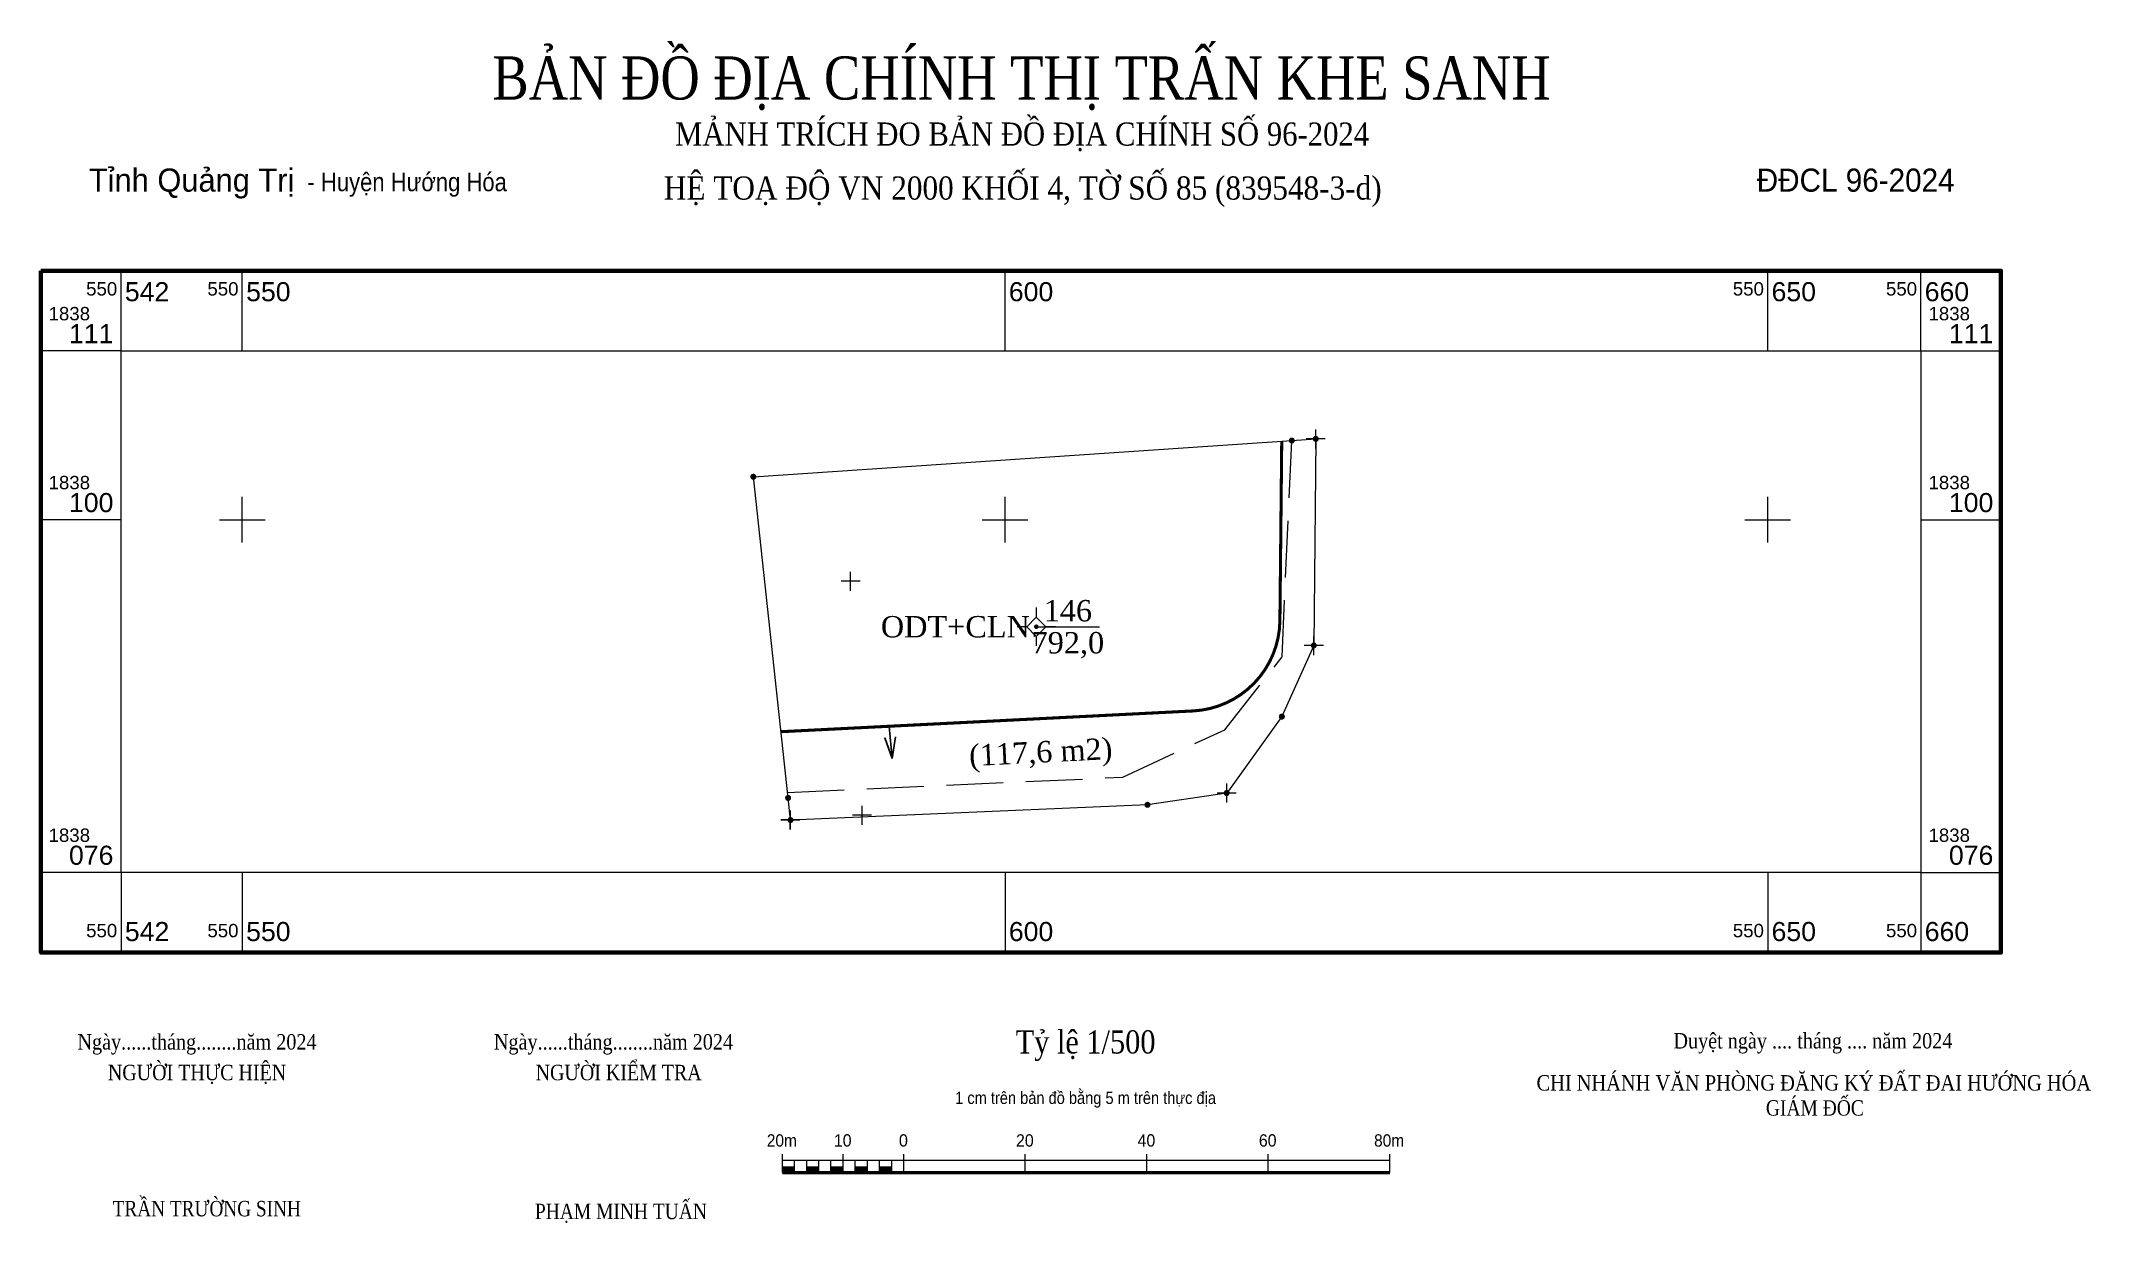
# Model space of a CAD drawing. Header units: metres. Extents: x 550537 to 550671, y 1838054 to 1838131.
import ezdxf
from ezdxf.enums import TextEntityAlignment as Align

# ---------------------------------------------------------------- set-up
doc = ezdxf.new("R2010")
doc.units = ezdxf.units.M
doc.header["$MEASUREMENT"] = 0
for name, pattern in [('DGN Style 2', [3.72445, 2.23467, -1.48978]), ('DGN Style 3', [5.21423, 3.72445, -1.48978]), ('{Qui hoach}', [1.31, 0.01, -1.3])]:
    doc.linetypes.add(name, pattern=pattern)
for name, color, linetype, lineweight in [('Level 10', 7, 'Continuous', 0), ('Level 11', 7, 'Continuous', 0), ('Level 16', 7, 'Continuous', 0), ('Level 19', 7, 'Continuous', 0), ('Level 2', 7, 'Continuous', 0), ('Level 20', 7, 'Continuous', 0), ('Level 29', 7, 'Continuous', 0), ('Level 30', 7, 'Continuous', 0), ('Level 6', 7, 'Continuous', 0), ('Level 63', 7, 'Continuous', 0)]:
    doc.layers.add(name, color=color, linetype=linetype, lineweight=lineweight)
doc.styles.add('Style-Arial', font='arial.ttf')
doc.styles.add('Style-Times New Roman', font='times.ttf')
doc.dimstyles.get("Standard").update_dxf_attribs({"dimtxt": 0.18, "dimasz": 0.18, "dimexe": 0.18, "dimexo": 0.0625, "dimgap": 0.09, "dimtad": 0, "dimtih": 1, "dimtoh": 1, "dimdec": 4, "dimzin": 0, "dimdsep": 46, "dimtxsty": 'Standard', "dimcen": 0.09, "dimadec": 0, "dimazin": 0, "dimtfac": 1, "dimtdec": 4, "dimtofl": 0, "dimtmove": 0, "dimatfit": 3, "dimfxl": 1, "dimtolj": 1, "dimtzin": 0, "dimarcsym": 0})

# ---------------------------------------------------------------- blocks, each defined once
blk = doc.blocks.new('N_THUA')
at = {"layer": 'Level 6', "color": 3, "linetype": 'Continuous'}
blk.add_line((0, 0), (4.14, 0), dxfattribs=at)
at = {"layer": 'Level 6', "color": 7, "linetype": 'Continuous', "style": 'Style-Times New Roman'}
for s, p in [('146', (2.07, 1.05)), ('792,0', (2.07, -1.05))]:
    blk.add_text(s, height=1.4, dxfattribs=at).set_placement(p, align=Align.MIDDLE_CENTER)
blk.add_text('ODT+CLN', height=1.4, dxfattribs=at).set_placement((-0.42, 0), align=Align.MIDDLE_RIGHT)
blk = doc.blocks.new('DDCT')
at = {"layer": 'Level 19', "color": 5, "linetype": 'Continuous'}
for p, q in [((0, -6.2), (0, 6.2)), ((6.2, 0), (-6.2, 0))]:
    blk.add_line(p, q, dxfattribs=at)
blk = doc.blocks.new('TerminatorOpen_0.5')
at = {"color": 0, "linetype": 'ByBlock', "lineweight": -2}
for q in [(-1, 0.25), (-1, 0), (-1, -0.25)]:
    blk.add_line((0, 0), q, dxfattribs=at)
blk = doc.blocks.new('CENTRD')
at = {"layer": 'Level 11', "linetype": 'Continuous', "lineweight": 0}
h = blk.add_hatch(color=1, dxfattribs=at)
edge = h.paths.add_edge_path()
edge.add_arc((0, 0), 1.5, 0, 360)
at = {"layer": 'Level 11', "color": 1, "linetype": 'Continuous', "lineweight": 0}
for p, q in [((-6.3, 0), (-12.5, 0)), ((0, 6.2), (-6.3, 0)), ((-6.3, 0), (0, -6.3)), ((0, 12.5), (0, 6.2)), ((6.2, 0), (0, 6.2)), ((0, -6.3), (6.2, 0)), ((12.5, 0), (6.2, 0)), ((0, -6.3), (0, -12.5))]:
    blk.add_line(p, q, dxfattribs=at)

msp = doc.modelspace()

# ---------------------------------------------------------------- hatches: boundary and pattern name
at = {"layer": 'Level 20', "linetype": 'Continuous'}
h = msp.add_hatch(color=3, dxfattribs=at)
edge = h.paths.add_edge_path()
edge.add_arc((550618.8, 1838105.19), 0.2, 0, 360)
h = msp.add_hatch(color=3, dxfattribs=at)
edge = h.paths.add_edge_path()
edge.add_arc((550620.37, 1838105.3), 0.2, 0, 360)
h = msp.add_hatch(color=3, dxfattribs=at)
edge = h.paths.add_edge_path()
edge.add_arc((550583.5, 1838102.82), 0.2, 0, 360)
h = msp.add_hatch(color=3, dxfattribs=at)
edge = h.paths.add_edge_path()
edge.add_arc((550620.24, 1838091.76), 0.2, 0, 360)
h = msp.add_hatch(color=3, dxfattribs=at)
edge = h.paths.add_edge_path()
edge.add_arc((550618.15, 1838087.1), 0.2, 0, 360)
h = msp.add_hatch(color=3, dxfattribs=at)
edge = h.paths.add_edge_path()
edge.add_arc((550614.53, 1838082.09), 0.2, 0, 360)
h = msp.add_hatch(color=3, dxfattribs=at)
edge = h.paths.add_edge_path()
edge.add_arc((550585.78, 1838081.77), 0.2, 0, 360)
h = msp.add_hatch(color=3, dxfattribs=at)
edge = h.paths.add_edge_path()
edge.add_arc((550609.34, 1838081.32), 0.2, 0, 360)
h = msp.add_hatch(color=3, dxfattribs=at)
edge = h.paths.add_edge_path()
edge.add_arc((550585.94, 1838080.32), 0.2, 0, 360)

# ---------------------------------------------------------------- linework, layer by layer
at = {"layer": 'Level 10', "color": 1, "linetype": 'Continuous', "lineweight": 0, "flags": 128}
msp.add_lwpolyline([(550620.37, 1838105.3), (550620.24, 1838091.76), (550618.15, 1838087.1), (550614.53, 1838082.09), (550609.34, 1838081.32), (550585.94, 1838080.32), (550585.78, 1838081.77), (550583.5, 1838102.82), (550618.8, 1838105.19), (550620.37, 1838105.3)], dxfattribs=at)
at = {"layer": 'Level 2', "color": 250, "linetype": 'Continuous', "lineweight": 13}
for p, q in [((550585.41, 1838057.22), (550585.41, 1838058.43)), ((550589.39, 1838057.22), (550589.39, 1838058.43)), ((550593.37, 1838057.22), (550593.37, 1838058.43)), ((550601.33, 1838057.22), (550601.33, 1838058.43)), ((550609.29, 1838057.22), (550609.29, 1838058.43)), ((550617.25, 1838057.22), (550617.25, 1838058.43)), ((550625.22, 1838057.22), (550625.22, 1838058.43)), ((550585.41, 1838058.03), (550625.22, 1838058.03)), ((550586.2, 1838057.22), (550586.2, 1838058.03)), ((550587, 1838057.22), (550587, 1838058.03)), ((550587.79, 1838057.22), (550587.79, 1838058.03)), ((550588.59, 1838057.22), (550588.59, 1838058.03)), ((550590.18, 1838057.22), (550590.18, 1838058.03)), ((550590.98, 1838057.22), (550590.98, 1838058.03)), ((550591.78, 1838057.22), (550591.78, 1838058.03)), ((550592.57, 1838057.22), (550592.57, 1838058.03))]:
    msp.add_line(p, q, dxfattribs=at)
at = {"layer": 'Level 2', "color": 250, "linetype": 'Continuous', "lineweight": 53}
msp.add_line((550585.41, 1838057.22), (550625.22, 1838057.22), dxfattribs=at)
at = {"layer": 'Level 2', "color": 250, "linetype": 'Continuous', "lineweight": 0}
for points in [[(550585.41, 1838057.22), (550586.2, 1838057.22), (550585.41, 1838057.62), (550586.2, 1838057.62)], [(550587, 1838057.22), (550587.79, 1838057.22), (550587, 1838057.62), (550587.79, 1838057.62)], [(550588.59, 1838057.22), (550589.39, 1838057.22), (550588.59, 1838057.62), (550589.39, 1838057.62)], [(550590.18, 1838057.22), (550590.98, 1838057.22), (550590.18, 1838057.62), (550590.98, 1838057.62)], [(550591.78, 1838057.22), (550592.57, 1838057.22), (550591.78, 1838057.62), (550592.57, 1838057.62)]]:
    msp.add_solid(points, dxfattribs=at)
at = {"layer": 'Level 29', "color": 5, "linetype": 'DGN Style 3', "lineweight": 0}
for p, q in [((550618.16, 1838091.01), (550618.8, 1838105.19)), ((550614.41, 1838086.24), (550618.16, 1838091.01)), ((550607.72, 1838083.13), (550614.41, 1838086.24)), ((550585.74, 1838082.13), (550607.72, 1838083.13))]:
    msp.add_line(p, q, dxfattribs=at)
at = {"layer": 'Level 30', "color": 5, "linetype": '{Qui hoach}', "lineweight": 0, "const_width": 0.2, "flags": 128}
for points in [[(550618.02, 1838093.4), (550618.14, 1838105.15)], [(550585.31, 1838086.11), (550612.32, 1838087.47)]]:
    msp.add_lwpolyline(points, dxfattribs=at)
msp.add_lwpolyline([(550612.32, 1838087.47, 0.396566), (550618.02, 1838093.4)], format="xyb", dxfattribs=at)
at = {"layer": 'Level 63', "color": 1, "linetype": 'Continuous', "lineweight": 0}
for p, q in [((550542.05, 1838111.07), (550542.05, 1838116.32)), ((550550, 1838111.07), (550550, 1838116.32)), ((550600, 1838111.07), (550600, 1838116.32)), ((550650, 1838111.07), (550650, 1838116.32)), ((550660.04, 1838111.07), (550660.04, 1838116.32)), ((550542.05, 1838111.07), (550536.8, 1838111.07)), ((550660.04, 1838111.07), (550665.29, 1838111.07)), ((550550, 1838098.5), (550550, 1838101.5)), ((550600, 1838098.5), (550600, 1838101.5)), ((550650, 1838098.5), (550650, 1838101.5)), ((550542.05, 1838100), (550536.8, 1838100)), ((550548.5, 1838100), (550551.5, 1838100)), ((550598.5, 1838100), (550601.5, 1838100)), ((550648.5, 1838100), (550651.5, 1838100)), ((550660.04, 1838100), (550665.29, 1838100)), ((550542.05, 1838076.89), (550536.8, 1838076.89)), ((550542.05, 1838076.89), (550542.05, 1838071.64)), ((550550, 1838076.89), (550550, 1838071.64)), ((550600, 1838076.89), (550600, 1838071.64)), ((550650, 1838076.89), (550650, 1838071.64)), ((550660.04, 1838076.89), (550660.04, 1838071.64)), ((550660.04, 1838076.89), (550665.29, 1838076.89))]:
    msp.add_line(p, q, dxfattribs=at)
at = {"layer": 'Level 63', "color": 1, "linetype": 'Continuous', "lineweight": 80, "flags": 128}
msp.add_lwpolyline([(550536.8, 1838116.32), (550665.29, 1838116.32), (550665.29, 1838071.64), (550536.8, 1838071.64), (550536.8, 1838116.32)], dxfattribs=at)
at = {"layer": 'Level 63', "color": 1, "linetype": 'Continuous', "lineweight": 0, "flags": 128}
msp.add_lwpolyline([(550542.05, 1838111.07), (550660.04, 1838111.07), (550660.04, 1838076.89), (550542.05, 1838076.89), (550542.05, 1838111.07)], dxfattribs=at)

# ---------------------------------------------------------------- block references
at = {"layer": 'Level 11', "color": 1, "linetype": 'Continuous', "lineweight": 0, "xscale": 0.1, "yscale": 0.1, "zscale": 0.1}
msp.add_blockref('CENTRD', (550602.05, 1838092.99), dxfattribs=at)
at = {"layer": 'Level 16', "color": 7, "linetype": 'Continuous', "lineweight": 0, "xscale": 1.4, "yscale": 1.4, "zscale": 1.4, "rotation": 275.6967685437015}
msp.add_blockref('TerminatorOpen_0.5', (550592.61, 1838084.35), dxfattribs=at)
at = {"layer": 'Level 19', "color": 5, "linetype": 'Continuous', "xscale": 0.1, "yscale": 0.1, "zscale": 0.1}
for p in [(550620.37, 1838105.3), (550620.37, 1838105.3), (550620.37, 1838105.3), (550620.37, 1838105.3), (550589.88, 1838095.97), (550589.88, 1838095.97), (550589.88, 1838095.97), (550589.88, 1838095.97), (550620.24, 1838091.76), (550620.24, 1838091.76), (550620.25, 1838091.75), (550620.24, 1838091.75), (550620.25, 1838091.75), (550620.24, 1838091.75), (550614.53, 1838082.09), (550614.53, 1838082.09), (550585.92, 1838080.33), (550585.92, 1838080.33), (550585.93, 1838080.32), (550585.93, 1838080.32), (550590.63, 1838080.63), (550590.63, 1838080.63)]:
    msp.add_blockref('DDCT', p, dxfattribs=at)
at = {"layer": 'Level 6', "color": 7, "linetype": 'Continuous'}
msp.add_blockref('N_THUA', (550602.05, 1838092.99), dxfattribs=at)

# ---------------------------------------------------------------- texts
at = {"layer": 'Level 16', "color": 1, "linetype": 'DGN Style 2', "lineweight": 0, "style": 'Style-Times New Roman'}
msp.add_text('(117,6 m2)', height=1.4, rotation=2.8773, dxfattribs=at).set_placement((550597.68, 1838083.85))
at = {"layer": 'Level 2', "color": 250, "linetype": 'Continuous', "lineweight": 0}
for s, height, style, width, p in [('BẢN ĐỒ ĐỊA CHÍNH THỊ TRẤN KHE SANH', 2.827, 'Style-Times New Roman', 0.836851, (550601.08, 1838127.54)), ('MẢNH TRÍCH ĐO BẢN ĐỒ ĐỊA CHÍNH SỐ 96-2024', 1.5143, 'Style-Times New Roman', 0.879758, (550601.12, 1838124.52)), ('Ngày......tháng........năm 2024', 1.0099, 'Style-Times New Roman', 0.866592, (550547.03, 1838065.28)), ('Ngày......tháng........năm 2024', 1.0099, 'Style-Times New Roman', 0.866592, (550574.33, 1838065.28)), ('Duyệt ngày .... tháng .... năm 2024', 1.0099, 'Style-Times New Roman', 0.866592, (550652.96, 1838065.35)), ('NGƯỜI THỰC HIỆN', 1.0099, 'Style-Times New Roman', 0.85669, (550547.03, 1838063.27)), ('NGƯỜI KIỂM TRA', 1.0099, 'Style-Times New Roman', 0.85669, (550574.67, 1838063.27)), ('GIÁM ĐỐC', 1.01, 'Style-Times New Roman', 0.836886, (550653.09, 1838060.95)), ('20m', 0.808, 'Style-Arial', 0.898768, (550585.37, 1838058.92)), ('10', 0.808, 'Style-Arial', 0.923525, (550589.36, 1838058.92)), ('0', 0.808, 'Style-Arial', 0.935904, (550593.34, 1838058.92)), ('20', 0.808, 'Style-Arial', 0.923525, (550601.3, 1838058.92)), ('40', 0.808, 'Style-Arial', 0.923525, (550609.27, 1838058.92)), ('60', 0.808, 'Style-Arial', 0.923525, (550617.22, 1838058.92)), ('80m', 0.808, 'Style-Arial', 0.898768, (550625.18, 1838058.92)), ('TRẦN TRƯỜNG SINH', 1.0099, 'Style-Times New Roman', 0.826983, (550547.67, 1838054.35)), ('PHẠM MINH TUẤN', 1.0099, 'Style-Times New Roman', 0.836886, (550574.82, 1838054.17))]:
    msp.add_text(s, height=height, dxfattribs=dict(at, style=style, width=width)).set_placement(p, align=Align.CENTER)
at = {"layer": 'Level 2', "color": 250, "linetype": 'Continuous', "lineweight": 0, "style": 'Style-Arial'}
for s, height, width, p in [('Tỉnh Quảng Trị', 1.5185, 0.952491, (550539.94, 1838121.5)), ('- Huyện Hướng Hóa', 1.2116, 0.853357, (550554.27, 1838121.53))]:
    msp.add_text(s, height=height, dxfattribs=dict(at, width=width)).set_placement(p)
at = {"layer": 'Level 2', "color": 1, "linetype": 'Continuous', "lineweight": 0, "style": 'Style-Times New Roman', "width": 0.893221}
msp.add_text('HỆ TOẠ ĐỘ VN 2000 KHỐI 4, TỜ SỐ 85 (839548-3-d)', height=1.5185, dxfattribs=at).set_placement((550601.16, 1838120.98), align=Align.CENTER)
at = {"layer": 'Level 2', "color": 250, "linetype": 'Continuous', "lineweight": 0, "style": 'Style-Arial', "width": 0.919383}
msp.add_text(' ĐĐCL 96-2024', height=1.5143, dxfattribs=at).set_placement((550662.25, 1838121.5), align=Align.RIGHT)
at = {"layer": 'Level 2', "color": 250, "linetype": 'Continuous', "lineweight": 0}
for s, height, style, width, p in [('Tỷ lệ 1/500', 1.5189, 'Style-Times New Roman', 0.866912, (550605.28, 1838066.54)), ('1 cm trên bản đồ bằng 5 m trên thực địa', 0.8078, 'Style-Arial', 0.849253, (550605.28, 1838062.52))]:
    msp.add_text(s, height=height, dxfattribs=dict(at, style=style, width=width)).set_placement(p, align=Align.TOP_CENTER)
at = {"layer": 'Level 2', "color": 250, "linetype": 'Continuous', "lineweight": 0, "insert": (550653.02, 1838062.57), "char_height": 1.0099, "attachment_point": 8, "line_spacing_factor": 0.6, "style": 'Style-Times New Roman'}
msp.add_mtext('\\H1x;\\W0.876494;CHI NHÁNH VĂN PHÒNG ĐĂNG KÝ ĐẤT ĐAI HƯỚNG HÓA', dxfattribs=at)
at = {"layer": 'Level 63', "color": 1, "linetype": 'Continuous', "lineweight": 0, "style": 'Style-Arial'}
for p in [(550541.8, 1838115.57), (550549.75, 1838115.57), (550649.75, 1838115.57), (550659.79, 1838115.57)]:
    msp.add_text('550', height=0.875, dxfattribs=at).set_placement(p, align=Align.TOP_RIGHT)
for s, p in [('542', (550542.3, 1838115.57)), ('550', (550550.25, 1838115.57)), ('600', (550600.25, 1838115.57)), ('650', (550650.25, 1838115.57)), ('660', (550660.29, 1838115.57))]:
    msp.add_text(s, height=1.25, dxfattribs=at).set_placement(p, align=Align.TOP_LEFT)
for s, height, p in [('1838', 0.875, (550537.3, 1838113.07)), ('1838', 0.875, (550660.54, 1838113.07)), ('1838', 0.875, (550537.3, 1838102)), ('1838', 0.875, (550660.54, 1838102)), ('1838', 0.875, (550537.3, 1838078.89)), ('1838', 0.875, (550660.54, 1838078.89)), ('542', 1.25, (550542.3, 1838072.39)), ('550', 1.25, (550550.25, 1838072.39)), ('600', 1.25, (550600.25, 1838072.39)), ('650', 1.25, (550650.25, 1838072.39)), ('660', 1.25, (550660.29, 1838072.39))]:
    msp.add_text(s, height=height, dxfattribs=at).set_placement(p)
for s, height, p in [('111', 1.25, (550541.55, 1838111.57)), ('111', 1.25, (550664.79, 1838111.57)), ('100', 1.25, (550541.55, 1838100.5)), ('100', 1.25, (550664.79, 1838100.5)), ('076', 1.25, (550541.55, 1838077.39)), ('076', 1.25, (550664.79, 1838077.39)), ('550', 0.875, (550541.8, 1838072.64)), ('550', 0.875, (550549.75, 1838072.64)), ('550', 0.875, (550649.75, 1838072.64)), ('550', 0.875, (550659.79, 1838072.64))]:
    msp.add_text(s, height=height, dxfattribs=at).set_placement(p, align=Align.RIGHT)

# ---------------------------------------------------------------- leaders
at = {"layer": 'Level 16', "color": 7, "linetype": 'Continuous', "lineweight": 0}
msp.add_leader([(550592.61, 1838084.35), (550592.4, 1838086.46)], dimstyle='Standard', override={"dimtxt": 1.4, "dimasz": 1.4, "dimgap": 0.7, "dimtad": 1, "dimtxsty": 'Style-Times New Roman', "dimldrblk": 'TerminatorOpen_0.5'}, dxfattribs=at)

doc.saveas('drawing.dxf')
